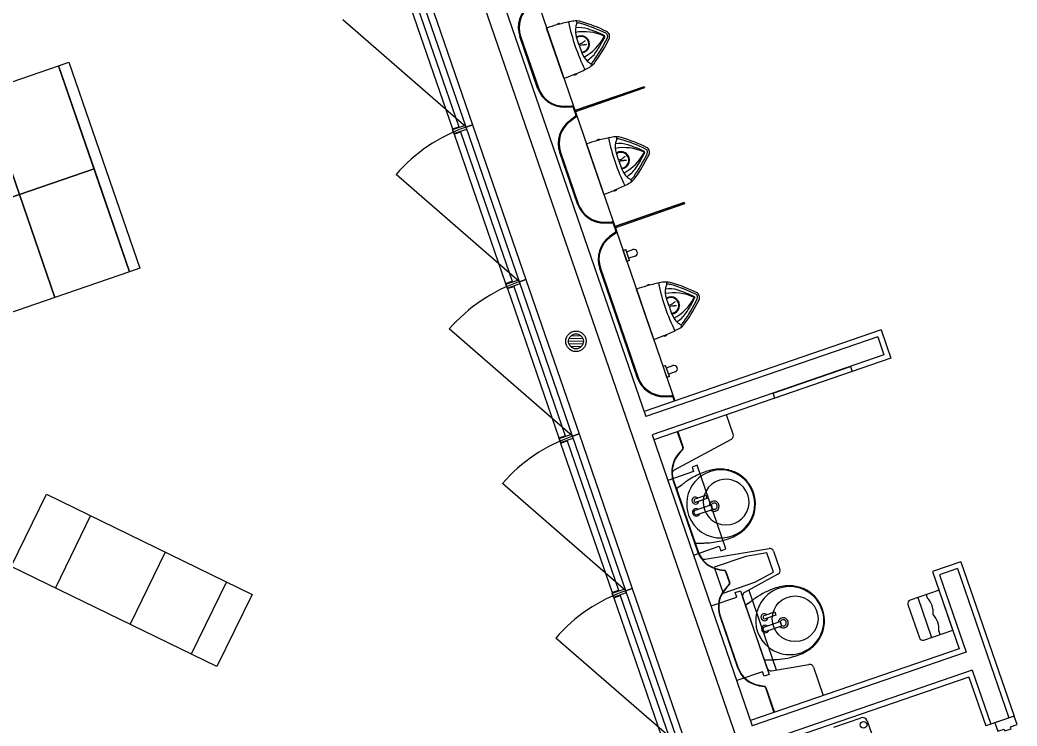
# Model space of a CAD drawing. Extents: x 809431 to 809707, y 818703 to 819368.
# Drawn here: x 809463.38 to 809470.7, y 819287.93 to 819293.11 of the extents above; entities that cross this region are included whole.
import ezdxf

# ---------------------------------------------------------------- set-up
doc = ezdxf.new("R2010")
doc.units = 0
for name, color, linetype in [('Fix Furn', 7, 'Continuous'), ('Floor Fin', 7, 'Continuous'), ('MAJ060__', 7, 'Continuous'), ('MAJ221__', 7, 'Continuous'), ('MAJ321__', 7, 'Continuous'), ('MAJ322__', 7, 'Continuous'), ('MAJ325__', 7, 'Continuous'), ('MAJ342__', 7, 'Continuous'), ('MAJ421__', 7, 'Continuous'), ('MAJ724__', 7, 'Continuous'), ('MAJ740__', 7, 'Continuous')]:
    doc.layers.add(name, color=color, linetype=linetype)

# ---------------------------------------------------------------- blocks, each defined once
blk = doc.blocks.new('6-Seater without table')
at = {"layer": 'Fix Furn'}
for points in [[(604.6838, 150.9574), (604.6838, 150.8774), (603.0838, 150.8774), (603.0838, 150.9574)], [(603.8838, 150.8774), (603.8838, 150.2974), (603.0838, 150.2974), (603.0838, 150.8774)], [(604.6838, 150.8774), (604.6838, 150.2974), (603.8838, 150.2974), (603.8838, 150.8774)], [(603.8838, 150.2974), (603.8838, 149.7174), (603.0838, 149.7174), (603.0838, 150.2974)], [(604.6838, 150.2974), (604.6838, 149.7174), (603.8838, 149.7174), (603.8838, 150.2974)], [(603.8838, 149.7174), (603.8838, 149.1374), (603.0838, 149.1374), (603.0838, 149.7174)], [(604.6838, 149.7174), (604.6838, 149.1374), (603.8838, 149.1374), (603.8838, 149.7174)]]:
    blk.add_lwpolyline(points, close=True, dxfattribs=at)

msp = doc.modelspace()

# ---------------------------------------------------------------- linework, layer by layer
at = {"layer": 'Floor Fin'}
for p, q in [((809467.4987, 819290.7911), (809467.4232, 819290.7891)), ((809467.517, 819290.7516), (809467.407, 819290.7487)), ((809467.5127, 819290.7715), (809467.4103, 819290.7688)), ((809467.5137, 819290.7315), (809467.4113, 819290.7288)), ((809467.5008, 819290.7111), (809467.4253, 819290.7091))]:
    msp.add_line(p, q, dxfattribs=at)
for radius in [0.075, 0.055]:
    msp.add_circle((809467.462, 819290.7501), radius, dxfattribs=at)
at = {"layer": 'MAJ060__'}
for points in [[(809469.3545, 819287.9169), (809469.555, 819287.9859)], [(809469.5995, 819287.9642), (809469.6529, 819287.8092)]]:
    msp.add_lwpolyline(points, dxfattribs=at)
msp.add_circle((809469.5729, 819287.9339), 0.025, dxfattribs=at)
msp.add_arc((809469.5664, 819287.9528), 0.035, 19, 109, dxfattribs=at)
at = {"layer": 'MAJ221__'}
for p, q in [((809465.0802, 819298.1742), (809468.6696, 819287.7498)), ((809466.6467, 819294.0547), (809467.975, 819290.197)), ((809469.677, 819290.7831), (809467.975, 819290.197)), ((809469.677, 819290.7831), (809469.7226, 819290.6507)), ((809469.7226, 819290.6507), (809468.0206, 819290.0646)), ((809468.0206, 819290.0646), (809468.7564, 819287.9278)), ((809470.263, 819289.0811), (809470.1306, 819289.0355)), ((809470.1306, 819289.0355), (809470.326, 819288.4682)), ((809470.263, 819289.0811), (809470.6406, 819287.9843)), ((809470.326, 819288.4682), (809468.7564, 819287.9278)), ((809470.3715, 819288.3358), (809468.9485, 819287.8459)), ((809470.3715, 819288.3358), (809470.5083, 819287.9387)), ((809470.6785, 819287.9973), (809470.4704, 819287.9257))]:
    msp.add_line(p, q, dxfattribs=at)
at = {"layer": 'MAJ321__'}
msp.add_lwpolyline([(809470.6787, 819287.9974), (809470.5369, 819287.9486), (809470.558, 819287.8871), (809470.6053, 819287.9034), (809470.6102, 819287.8892), (809470.6575, 819287.9055), (809470.6526, 819287.9197), (809470.6999, 819287.9359)], close=True, dxfattribs=at)
at = {"layer": 'MAJ322__'}
for p, q in [((809466.6561, 819292.3228), (809465.7504, 819293.1101)), ((809467.0468, 819291.1882), (809466.1411, 819291.9755)), ((809467.4375, 819290.0536), (809466.5318, 819290.8408)), ((809467.8281, 819288.9189), (809466.9225, 819289.7062)), ((809468.2188, 819287.7843), (809467.3132, 819288.5716))]:
    msp.add_line(p, q, dxfattribs=at)
for centre in [(809467.0468, 819291.1882), (809467.4375, 819290.0536), (809467.8281, 819288.9189), (809468.2188, 819287.7843)]:
    msp.add_arc(centre, 1.2, 109, 139, dxfattribs=at)
at = {"layer": 'MAJ325__'}
for points in [[(809466.6561, 819292.3228), (809466.2654, 819293.4574), (809466.3127, 819293.4737), (809466.7034, 819292.3391)], [(809467.0468, 819291.1882), (809466.6561, 819292.3228), (809466.7034, 819292.3391), (809467.0941, 819291.2045)], [(809467.4375, 819290.0536), (809467.0468, 819291.1882), (809467.0941, 819291.2045), (809467.4847, 819290.0698)], [(809467.8281, 819288.9189), (809467.4375, 819290.0536), (809467.4847, 819290.0698), (809467.8754, 819288.9352)], [(809468.2188, 819287.7843), (809467.8281, 819288.9189), (809467.8754, 819288.9352), (809468.2661, 819287.8006)]]:
    msp.add_lwpolyline(points, close=True, dxfattribs=at)
at = {"layer": 'MAJ342__'}
for p, q in [((809466.2246, 819293.4224), (809466.6021, 819292.326)), ((809466.1773, 819293.4061), (809466.5548, 819292.3097)), ((809466.5548, 819292.3097), (809466.6021, 819292.326)), ((809466.5565, 819292.305), (809466.651, 819292.3376)), ((809466.5993, 819292.325), (809466.6009, 819292.3203)), ((809466.5565, 819292.305), (809466.5613, 819292.2908)), ((809466.5613, 819292.2908), (809466.5565, 819292.305)), ((809466.5593, 819292.306), (809466.5577, 819292.3107)), ((809466.5664, 819292.2762), (809466.5615, 819292.2904)), ((809466.5615, 819292.2904), (809466.5664, 819292.2762)), ((809466.5664, 819292.2762), (809466.6609, 819292.3088)), ((809466.568, 819292.2715), (809466.6153, 819292.2878)), ((809466.568, 819292.2715), (809466.9455, 819291.1751)), ((809466.5708, 819292.2725), (809466.5692, 819292.2772)), ((809466.6108, 819292.2915), (809466.6124, 819292.2868)), ((809466.6153, 819292.2878), (809466.9928, 819291.1914)), ((809466.9455, 819291.1751), (809466.9928, 819291.1914)), ((809466.9471, 819291.1704), (809467.0417, 819291.2029)), ((809466.9471, 819291.1704), (809466.952, 819291.1562)), ((809466.952, 819291.1562), (809466.9471, 819291.1704)), ((809466.95, 819291.1714), (809466.9484, 819291.1761)), ((809466.9571, 819291.1416), (809466.9522, 819291.1558)), ((809466.9522, 819291.1558), (809466.9571, 819291.1416)), ((809466.9571, 819291.1416), (809467.0516, 819291.1742)), ((809466.9587, 819291.1369), (809467.006, 819291.1531)), ((809466.9615, 819291.1378), (809466.9599, 819291.1426)), ((809466.99, 819291.1904), (809466.9916, 819291.1857)), ((809467.0015, 819291.1569), (809467.0031, 819291.1522)), ((809467.006, 819291.1531), (809467.3835, 819290.0568)), ((809466.9587, 819291.1369), (809467.3362, 819290.0405)), ((809467.3362, 819290.0405), (809467.3835, 819290.0568)), ((809467.3378, 819290.0358), (809467.4324, 819290.0683)), ((809467.3806, 819290.0558), (809467.3823, 819290.0511)), ((809467.3378, 819290.0358), (809467.3427, 819290.0216)), ((809467.3427, 819290.0216), (809467.3378, 819290.0358)), ((809467.3407, 819290.0367), (809467.339, 819290.0415)), ((809467.3477, 819290.007), (809467.3429, 819290.0212)), ((809467.3429, 819290.0212), (809467.3477, 819290.007)), ((809467.3477, 819290.007), (809467.4423, 819290.0395)), ((809467.3494, 819290.0022), (809467.3966, 819290.0185)), ((809467.3494, 819290.0022), (809467.7269, 819288.9059)), ((809467.3522, 819290.0032), (809467.3506, 819290.0079)), ((809467.3922, 819290.0223), (809467.3938, 819290.0175)), ((809467.3966, 819290.0185), (809467.7742, 819288.9222)), ((809467.7269, 819288.9059), (809467.7742, 819288.9222)), ((809467.7285, 819288.9011), (809467.8231, 819288.9337)), ((809467.7285, 819288.9011), (809467.7334, 819288.887)), ((809467.7334, 819288.887), (809467.7285, 819288.9011)), ((809467.7313, 819288.9021), (809467.7297, 819288.9069)), ((809467.7384, 819288.8724), (809467.7335, 819288.8865)), ((809467.7335, 819288.8865), (809467.7384, 819288.8724)), ((809467.7384, 819288.8724), (809467.833, 819288.9049)), ((809467.74, 819288.8676), (809467.7873, 819288.8839)), ((809467.7429, 819288.8686), (809467.7413, 819288.8733)), ((809467.7713, 819288.9212), (809467.7729, 819288.9164)), ((809467.7829, 819288.8877), (809467.7845, 819288.8829)), ((809467.7873, 819288.8839), (809468.1648, 819287.7875)), ((809467.74, 819288.8676), (809468.1176, 819287.7713))]:
    msp.add_line(p, q, dxfattribs=at)
at = {"layer": 'MAJ421__'}
for p, q in [((809467.05, 819292.9878), (809467.1803, 819292.6095)), ((809467.0557, 819292.9897), (809467.186, 819292.6115)), ((809467.3811, 819292.4767), (809467.4322, 819292.4782)), ((809467.3813, 819292.4707), (809467.4324, 819292.4722)), ((809467.4412, 819292.4662), (809467.4604, 819292.4104)), ((809467.4468, 819292.4681), (809467.466, 819292.4124)), ((809467.4572, 819292.4002), (809467.416, 819292.37)), ((809467.4607, 819292.3954), (809467.4195, 819292.3651)), ((809467.3431, 819292.1368), (809467.4733, 819291.7586)), ((809467.3487, 819292.1388), (809467.479, 819291.7605)), ((809467.6741, 819291.6257), (809467.7252, 819291.6273)), ((809467.6743, 819291.6197), (809467.7254, 819291.6213)), ((809467.7342, 819291.6152), (809467.7534, 819291.5594)), ((809467.7399, 819291.6172), (809467.7591, 819291.5614)), ((809467.7502, 819291.5493), (809467.709, 819291.519)), ((809467.7537, 819291.5444), (809467.7125, 819291.5142)), ((809467.6361, 819291.2859), (809467.9124, 819290.4832)), ((809467.6417, 819291.2878), (809467.9181, 819290.4851)), ((809469.7018, 819290.8339), (809467.962, 819290.2348)), ((809469.7018, 819290.8339), (809469.7735, 819290.6259)), ((809469.7735, 819290.6259), (809468.0336, 819290.0268)), ((809468.1133, 819290.3503), (809468.1644, 819290.3519)), ((809468.1134, 819290.3443), (809468.1646, 819290.3459)), ((809468.1733, 819290.3398), (809468.1833, 819290.311)), ((809468.179, 819290.3418), (809468.1889, 819290.313)), ((809468.2057, 819290.0861), (809468.246, 819289.9691)), ((809468.2086, 819290.087), (809468.2488, 819289.9701)), ((809468.2434, 819289.957), (809468.2195, 819289.9314)), ((809468.2456, 819289.955), (809468.2217, 819289.9293)), ((809468.1761, 819289.7268), (809468.3551, 819289.2068)), ((809468.1789, 819289.7278), (809468.358, 819289.2078)), ((809470.2878, 819289.1319), (809470.0798, 819289.0603)), ((809470.2878, 819289.1319), (809470.6785, 819287.9973)), ((809468.5153, 819289.0724), (809468.5499, 819289.0669)), ((809468.5158, 819289.0754), (809468.5504, 819289.0699)), ((809468.5594, 819289.059), (809468.5879, 819288.9763)), ((809468.5622, 819289.0599), (809468.5907, 819288.9773)), ((809470.0798, 819289.0603), (809470.2751, 819288.493)), ((809468.5853, 819288.9642), (809468.5614, 819288.9386)), ((809468.5875, 819288.9622), (809468.5636, 819288.9365)), ((809468.5179, 819288.734), (809468.6481, 819288.3558)), ((809468.5207, 819288.735), (809468.651, 819288.3568)), ((809470.2751, 819288.493), (809468.7434, 819287.9656)), ((809468.8083, 819288.2214), (809468.8429, 819288.2159)), ((809468.8088, 819288.2244), (809468.8434, 819288.2189)), ((809470.3467, 819288.285), (809468.9994, 819287.8211)), ((809470.3467, 819288.285), (809470.4704, 819287.9257)), ((809468.8524, 819288.208), (809468.9155, 819288.0247)), ((809468.8552, 819288.209), (809468.9184, 819288.0257)), ((809470.6788, 819287.9974), (809470.6409, 819287.9844))]:
    msp.add_line(p, q, dxfattribs=at)
for centre, radius, start, end in [((809467.2448, 819293.0549), 0.206, 126.27074, 199), ((809467.2448, 819293.0549), 0.2, 126.27074, 199), ((809467.3751, 819292.6766), 0.206, 199, 271.72917), ((809467.3751, 819292.6766), 0.2, 199, 271.72917), ((809467.4327, 819292.4632), 0.015, 19, 91.72917), ((809467.4327, 819292.4632), 0.009, 19, 91.72917), ((809467.4519, 819292.4075), 0.009, 306.27074, 19), ((809467.4519, 819292.4075), 0.015, 306.27074, 19), ((809467.5378, 819292.2039), 0.206, 126.27074, 199), ((809467.5378, 819292.2039), 0.2, 126.27074, 199), ((809467.6681, 819291.8256), 0.206, 199, 271.72917), ((809467.6681, 819291.8256), 0.2, 199, 271.72917), ((809467.7257, 819291.6123), 0.015, 19, 91.72917), ((809467.7257, 819291.6123), 0.009, 19, 91.72917), ((809467.8308, 819291.3529), 0.206, 126.27074, 199), ((809467.8308, 819291.3529), 0.2, 126.27074, 199), ((809467.7449, 819291.5565), 0.009, 306.27074, 19), ((809467.7449, 819291.5565), 0.015, 306.27074, 19), ((809468.1072, 819290.5502), 0.2, 199, 271.72926), ((809468.1072, 819290.5502), 0.206, 199, 271.72926), ((809468.1648, 819290.3369), 0.015, 19, 91.72926), ((809468.1648, 819290.3369), 0.009, 19, 91.72926), ((809468.368, 819289.7929), 0.203, 137, 199), ((809468.368, 819289.7929), 0.2, 137, 199), ((809468.2347, 819289.9652), 0.012, 317, 19), ((809468.2347, 819289.9652), 0.015, 317, 19), ((809468.5471, 819289.2729), 0.203, 199, 261), ((809468.5471, 819289.2729), 0.2, 199, 261), ((809468.548, 819289.0551), 0.012, 19, 81), ((809468.548, 819289.0551), 0.015, 19, 81), ((809468.5765, 819288.9724), 0.012, 317, 19), ((809468.5765, 819288.9724), 0.015, 317, 19), ((809468.7099, 819288.8001), 0.203, 137, 199), ((809468.7099, 819288.8001), 0.2, 137, 199), ((809468.8401, 819288.4219), 0.203, 199, 261), ((809468.8401, 819288.4219), 0.2, 199, 261), ((809468.8411, 819288.2041), 0.012, 19, 81), ((809468.8411, 819288.2041), 0.015, 19, 81)]:
    msp.add_arc(centre, radius, start, end, dxfattribs=at)
at = {"layer": 'MAJ724__'}
for p, q in [((809463.8989, 819289.4703), (809463.6403, 819288.94)), ((809464.4472, 819289.2029), (809464.1885, 819288.6726)), ((809464.8966, 819288.9837), (809464.6379, 819288.4535))]:
    msp.add_line(p, q, dxfattribs=at)
msp.add_lwpolyline([(809464.8267, 819288.3614), (809463.3167, 819289.0979), (809463.5754, 819289.6281), (809465.0853, 819288.8916)], close=True, dxfattribs=at)
at = {"layer": 'MAJ740__'}
for p, q in [((809466.8867, 819294.095), (809468.1889, 819290.313)), ((809467.3734, 819292.6814), (809467.2464, 819293.0501)), ((809467.3211, 819293.0753), (809467.3215, 819293.0739)), ((809467.3428, 819293.0796), (809467.3422, 819293.0814)), ((809467.2603, 819293.0099), (809467.2621, 819293.0044)), ((809467.2621, 819293.0044), (809467.2655, 819292.9947)), ((809467.2655, 819292.9947), (809467.2674, 819292.9892)), ((809467.2674, 819292.9892), (809467.2707, 819292.9796)), ((809467.2707, 819292.9796), (809467.2726, 819292.9741)), ((809467.4848, 819292.926), (809467.4653, 819292.9827)), ((809467.4825, 819292.9327), (809467.485, 819292.9332)), ((809467.4848, 819292.926), (809467.5043, 819292.8693)), ((809467.485, 819292.9332), (809467.4873, 819292.9337)), ((809467.4871, 819292.9193), (809467.4894, 819292.9204)), ((809467.4894, 819292.9204), (809467.4915, 819292.9214)), ((809467.5087, 819292.9424), (809467.5108, 819292.9437)), ((809467.5108, 819292.9437), (809467.5128, 819292.9451)), ((809467.5115, 819292.9275), (809467.5138, 819292.9278)), ((809467.5128, 819292.9451), (809467.5151, 819292.9468)), ((809467.5138, 819292.9278), (809467.5162, 819292.928)), ((809467.5189, 819292.9498), (809467.5151, 819292.9468)), ((809467.5162, 819292.928), (809467.5186, 819292.9282)), ((809467.5186, 819292.9282), (809467.5215, 819292.9283)), ((809467.5221, 819292.9523), (809467.5189, 819292.9498)), ((809467.5263, 819292.9282), (809467.5215, 819292.9283)), ((809467.5254, 819292.9547), (809467.5221, 819292.9523)), ((809467.5293, 819292.9575), (809467.5254, 819292.9547)), ((809467.5304, 819292.9282), (809467.5263, 819292.9282)), ((809467.5345, 819292.9283), (809467.5304, 819292.9282)), ((809467.5393, 819292.9286), (809467.5345, 819292.9283)), ((809467.3358, 819292.7906), (809467.3192, 819292.8386)), ((809467.3472, 819292.7574), (809467.3491, 819292.7519)), ((809467.3491, 819292.7519), (809467.3524, 819292.7423)), ((809467.3524, 819292.7423), (809467.3543, 819292.7368)), ((809467.3543, 819292.7368), (809467.3576, 819292.7271)), ((809467.3576, 819292.7271), (809467.3595, 819292.7217)), ((809467.4472, 819292.709), (809467.4477, 819292.7075)), ((809467.4682, 819292.7157), (809467.4675, 819292.7175)), ((809467.6664, 819291.8304), (809467.5394, 819292.1991)), ((809467.6141, 819292.2243), (809467.6146, 819292.2229)), ((809467.6358, 819292.2286), (809467.6353, 819292.2304)), ((809467.5533, 819292.1588), (809467.5552, 819292.1534)), ((809467.5552, 819292.1534), (809467.5585, 819292.1437)), ((809467.5585, 819292.1437), (809467.5604, 819292.1382)), ((809467.5604, 819292.1382), (809467.5637, 819292.1286)), ((809467.5637, 819292.1286), (809467.5656, 819292.1231)), ((809467.7778, 819292.075), (809467.7583, 819292.1317)), ((809467.8038, 819292.0927), (809467.8058, 819292.0941)), ((809467.8058, 819292.0941), (809467.8081, 819292.0957)), ((809467.8119, 819292.0988), (809467.8081, 819292.0957)), ((809467.8151, 819292.1013), (809467.8119, 819292.0988)), ((809467.8184, 819292.1037), (809467.8151, 819292.1013)), ((809467.8224, 819292.1065), (809467.8184, 819292.1037)), ((809467.7755, 819292.0817), (809467.778, 819292.0822)), ((809467.7778, 819292.075), (809467.7974, 819292.0182)), ((809467.778, 819292.0822), (809467.7803, 819292.0827)), ((809467.7801, 819292.0683), (809467.7824, 819292.0694)), ((809467.7824, 819292.0694), (809467.7845, 819292.0704)), ((809467.8018, 819292.0914), (809467.8038, 819292.0927)), ((809467.8045, 819292.0765), (809467.8068, 819292.0768)), ((809467.8068, 819292.0768), (809467.8092, 819292.077)), ((809467.8092, 819292.077), (809467.8116, 819292.0772)), ((809467.8116, 819292.0772), (809467.8145, 819292.0773)), ((809467.8193, 819292.0772), (809467.8145, 819292.0773)), ((809467.8234, 819292.0772), (809467.8193, 819292.0772)), ((809467.8275, 819292.0773), (809467.8234, 819292.0772)), ((809467.8323, 819292.0776), (809467.8275, 819292.0773)), ((809467.6288, 819291.9396), (809467.6123, 819291.9876)), ((809467.6402, 819291.9064), (809467.6421, 819291.9009)), ((809467.6421, 819291.9009), (809467.6454, 819291.8913)), ((809467.6454, 819291.8913), (809467.6473, 819291.8858)), ((809467.6473, 819291.8858), (809467.6506, 819291.8761)), ((809467.6506, 819291.8761), (809467.6525, 819291.8707)), ((809467.7402, 819291.8579), (809467.7408, 819291.8565)), ((809467.7612, 819291.8647), (809467.7605, 819291.8665)), ((809467.8085, 819291.4177), (809467.8274, 819291.4242)), ((809467.8365, 819291.3364), (809467.8085, 819291.4177)), ((809467.8554, 819291.3429), (809467.8274, 819291.4242)), ((809467.8333, 819291.4072), (809467.8805, 819291.4235)), ((809467.8968, 819291.3762), (809467.8495, 819291.3599)), ((809467.8554, 819291.3429), (809467.8365, 819291.3364)), ((809467.9812, 819291.1582), (809467.9816, 819291.1568)), ((809468.0029, 819291.1625), (809468.0023, 819291.1644)), ((809468.0335, 819290.7643), (809467.9065, 819291.1331)), ((809467.9204, 819291.0928), (809467.9223, 819291.0873)), ((809467.9223, 819291.0873), (809467.9256, 819291.0776)), ((809467.9256, 819291.0776), (809467.9275, 819291.0722)), ((809467.9275, 819291.0722), (809467.9308, 819291.0625)), ((809467.9308, 819291.0625), (809467.9327, 819291.057)), ((809468.1449, 819291.0089), (809468.1254, 819291.0656)), ((809468.1426, 819291.0156), (809468.1451, 819291.0161)), ((809468.1449, 819291.0089), (809468.1644, 819290.9522)), ((809468.1451, 819291.0161), (809468.1474, 819291.0166)), ((809468.1472, 819291.0022), (809468.1495, 819291.0033)), ((809468.1495, 819291.0033), (809468.1516, 819291.0044)), ((809468.1689, 819291.0253), (809468.1709, 819291.0266)), ((809468.1709, 819291.0266), (809468.1729, 819291.028)), ((809468.1716, 819291.0104), (809468.1739, 819291.0107)), ((809468.1729, 819291.028), (809468.1752, 819291.0297)), ((809468.1739, 819291.0107), (809468.1763, 819291.0109)), ((809468.179, 819291.0327), (809468.1752, 819291.0297)), ((809468.1763, 819291.0109), (809468.1787, 819291.0111)), ((809468.1787, 819291.0111), (809468.1816, 819291.0112)), ((809468.1822, 819291.0352), (809468.179, 819291.0327)), ((809468.1864, 819291.0111), (809468.1816, 819291.0112)), ((809468.1855, 819291.0376), (809468.1822, 819291.0352)), ((809468.1894, 819291.0404), (809468.1855, 819291.0376)), ((809468.1905, 819291.0111), (809468.1864, 819291.0111)), ((809468.1946, 819291.0113), (809468.1905, 819291.0111)), ((809468.1994, 819291.0115), (809468.1946, 819291.0113)), ((809467.9959, 819290.8735), (809467.9793, 819290.9215)), ((809468.0073, 819290.8403), (809468.0092, 819290.8348)), ((809468.0092, 819290.8348), (809468.0125, 819290.8252)), ((809468.0125, 819290.8252), (809468.0144, 819290.8197)), ((809468.0144, 819290.8197), (809468.0177, 819290.8101)), ((809468.0177, 819290.8101), (809468.0196, 819290.8046)), ((809468.1073, 819290.7919), (809468.1078, 819290.7904)), ((809468.1283, 819290.7986), (809468.1276, 819290.8004)), ((809468.1015, 819290.5667), (809468.1204, 819290.5733)), ((809468.1295, 819290.4854), (809468.1015, 819290.5667)), ((809468.1484, 819290.4919), (809468.1204, 819290.5733)), ((809468.1263, 819290.5562), (809468.1735, 819290.5725)), ((809468.1484, 819290.4919), (809468.1295, 819290.4854)), ((809468.1898, 819290.5252), (809468.1425, 819290.509)), ((809468.6168, 819290.0685), (809468.5679, 819290.2108)), ((809468.1843, 819289.8055), (809468.6028, 819290.0324)), ((809468.2213, 819289.6832), (809468.2033, 819289.6693)), ((809468.2213, 819289.6832), (809468.2423, 819289.6995)), ((809468.2014, 819289.6626), (809468.3355, 819289.273)), ((809468.3412, 819289.2689), (809468.3639, 819289.269)), ((809468.3639, 819289.269), (809468.3905, 819289.2691)), ((809468.41, 819289.1498), (809468.8795, 819289.2287)), ((809468.7093, 819289.1705), (809468.4776, 819289.0908)), ((809468.8642, 819289.1966), (809468.7093, 819289.1705)), ((809468.9128, 819289.0555), (809468.8642, 819289.1966)), ((809468.9128, 819289.2089), (809468.9587, 819289.0757)), ((809468.4776, 819289.0908), (809468.543, 819288.9009)), ((809468.9446, 819289.0396), (809468.6996, 819288.9068)), ((809468.7747, 819288.9807), (809468.9128, 819289.0555)), ((809468.543, 819288.9009), (809468.7747, 819288.9807)), ((809468.7308, 819288.9237), (809468.9326, 819288.3375)), ((809470.1271, 819288.9232), (809469.9144, 819288.8499)), ((809470.0326, 819288.8906), (809470.0407, 819288.867)), ((809470.228, 819288.6301), (809470.1271, 819288.9232)), ((809468.6856, 819288.8707), (809468.8644, 819288.3514)), ((809468.7079, 819288.8059), (809468.842, 819288.4162)), ((809468.7278, 819288.8265), (809468.7099, 819288.8125)), ((809468.7278, 819288.8265), (809468.7488, 819288.8427)), ((809469.8989, 819288.8182), (809469.9835, 819288.5723)), ((809469.9711, 819288.8695), (809470.072, 819288.5764)), ((809470.0153, 819288.5568), (809470.228, 819288.6301)), ((809470.1253, 819288.6212), (809470.1335, 819288.5975)), ((809468.8477, 819288.4122), (809468.8705, 819288.4122)), ((809468.8705, 819288.4122), (809468.897, 819288.4124)), ((809468.8977, 819288.3316), (809469.1725, 819288.3778)), ((809469.2058, 819288.3579), (809469.2776, 819288.1494))]:
    msp.add_line(p, q, dxfattribs=at)
for points in [[(809467.1803, 819292.6095), (809467.05, 819292.9878), (809467.0557, 819292.9897), (809467.186, 819292.6115)], [(809467.9624, 819292.6198), (809467.9657, 819292.6103), (809467.4581, 819292.4355), (809467.4548, 819292.445)], [(809467.4733, 819291.7586), (809467.3431, 819292.1368), (809467.3487, 819292.1388), (809467.479, 819291.7605)], [(809468.2554, 819291.7688), (809468.2587, 819291.7593), (809467.7511, 819291.5846), (809467.7478, 819291.594)], [(809467.9125, 819290.4832), (809467.6361, 819291.2859), (809467.6417, 819291.2878), (809467.9181, 819290.4851)], [(809468.9095, 819290.3706), (809469.4768, 819290.5659), (809469.4899, 819290.5281), (809468.9225, 819290.3327)]]:
    msp.add_lwpolyline(points, close=True, dxfattribs=at)
for points in [[(809467.9624, 819292.6198), (809467.4548, 819292.445)], [(809467.9657, 819292.6103), (809467.4581, 819292.4355)], [(809468.2554, 819291.7688), (809467.7478, 819291.594)], [(809468.2587, 819291.7593), (809467.7511, 819291.5846)], [(809468.325, 819289.1806), (809468.5141, 819289.2457), (809468.5255, 819289.2126), (809468.5633, 819289.2256), (809468.3517, 819289.8402), (809468.3139, 819289.8272), (809468.3253, 819289.7941), (809468.1362, 819289.729)], [(809468.3366, 819289.5929), (809468.415, 819289.6199), (809468.423, 819289.5968), (809468.3446, 819289.5698)], [(809468.3393, 819289.5107), (809468.4518, 819289.5495)], [(809468.4518, 819289.5495), (809468.4547, 819289.5504), (809468.4604, 819289.5339)], [(809468.4632, 819289.5164), (809468.4661, 819289.5173), (809468.4604, 819289.5339)], [(809468.3507, 819289.4776), (809468.4632, 819289.5164)], [(809468.4536, 819288.8071), (809468.6427, 819288.8722), (809468.6313, 819288.9053), (809468.6692, 819288.9183), (809468.8808, 819288.3037), (809468.843, 819288.2907), (809468.8316, 819288.3238), (809468.6425, 819288.2587)], [(809468.8431, 819288.7362), (809468.9216, 819288.7632), (809468.9295, 819288.74), (809468.8511, 819288.713)], [(809468.8459, 819288.6539), (809468.9612, 819288.6937), (809468.9669, 819288.6771)], [(809468.8573, 819288.6209), (809468.9726, 819288.6606), (809468.9669, 819288.6771)]]:
    msp.add_lwpolyline(points, dxfattribs=at)
msp.add_circle((809469.0708, 819288.7129), 0.1681, dxfattribs=at)
for centre, radius, start, end in [((809467.6601, 819291.8706), 1.25, 105.71644, 109.32891), ((809467.323, 819293.0759), 0.002, 124.87369, 196.12435), ((809467.6601, 819291.8706), 1.25, 104.70778, 105.71644), ((809467.339, 819293.0529), 0.03, 106.12435, 124.87369), ((809467.339, 819293.0529), 0.03, 87.37501, 106.12435), ((809467.3403, 819293.0809), 0.002, 16.12435, 87.37501), ((809467.6601, 819291.8706), 1.25, 100.25194, 104.70778), ((809468.8747, 819293.4046), 1.5, 191.92186, 199), ((809467.413, 819293.0908), 0.005, 101.4542, 192.1149), ((809467.4626, 819292.9629), 0.14, 92.19603, 100.25194), ((809467.6071, 819293.0316), 0.15, 169.14738, 199), ((809467.4626, 819292.9629), 0.14, 73.48076, 92.19603), ((809467.4577, 819293.0908), 0.012, 333.59527, 92.19603), ((809467.4878, 819292.8535), 0.2, 72.00049, 98.46846), ((809467.558, 819293.041), 0.1, 153.59527, 169.14738), ((809467.4626, 819292.9629), 0.126, 73.48076, 86.85588), ((809467.1612, 819291.9466), 1.186, 64.02824, 73.48076), ((809467.1612, 819291.9466), 1.2, 64.02824, 73.48076), ((809467.5207, 819292.6735), 0.35, 65.52998, 100.3616), ((809467.499, 819292.9309), 0.063, 275.23027, 122.76973), ((809467.499, 819292.9309), 0.058, 19, 123.98811), ((809467.3576, 819293.147), 0.35, 297.6384, 332.47001), ((809467.2406, 819292.0926), 1, 64.69479, 72.00049), ((809466.6268, 819293.4985), 1.186, 324.51924, 333.97176), ((809466.7793, 819293.4324), 1, 325.9995, 333.30521), ((809467.6636, 819292.9875), 0.005, 19, 65.52998), ((809467.6636, 819292.9875), 0.005, 332.47001, 19), ((809467.6638, 819292.9876), 0.01, 19, 64.69479), ((809467.6638, 819292.9876), 0.01, 333.30521, 19), ((809467.6692, 819292.9895), 0.026, 19, 64.02824), ((809467.6692, 819292.9895), 0.04, 19, 64.02824), ((809467.6692, 819292.9895), 0.026, 333.97176, 19), ((809467.6692, 819292.9895), 0.04, 333.97176, 19), ((809468.8747, 819293.4046), 1.5, 199, 206.07813), ((809467.4714, 819293.0038), 0.0718, 282.79178, 301.34215), ((809467.5149, 819292.8805), 0.0471, 94.14172, 119.74311), ((809467.499, 819292.9309), 0.058, 274.01189, 19), ((809466.6268, 819293.4985), 1.2, 324.51924, 333.97176), ((809467.6462, 819292.9181), 0.15, 199, 228.85262), ((809467.4426, 819292.985), 0.2, 299.53153, 325.9995), ((809466.9732, 819293.8656), 1.25, 293.29222, 297.74806), ((809467.6133, 819292.8804), 0.1, 228.85262, 244.40472), ((809467.49, 819292.8832), 0.14, 297.74806, 305.80396), ((809467.5649, 819292.7794), 0.012, 305.80396, 64.40472), ((809467.49, 819292.8832), 0.14, 305.80396, 324.51924), ((809467.49, 819292.8832), 0.126, 311.14411, 324.51924), ((809466.9732, 819293.8656), 1.25, 288.67109, 292.28356), ((809466.9732, 819293.8656), 1.25, 292.28356, 293.29222), ((809467.4496, 819292.7083), 0.002, 201.87565, 273.12631), ((809467.4481, 819292.7362), 0.03, 273.12631, 291.87565), ((809467.4481, 819292.7362), 0.03, 291.87565, 310.62499), ((809467.4663, 819292.715), 0.002, 310.62499, 21.87565), ((809467.5297, 819292.7519), 0.005, 205.8851, 296.5458), ((809467.9532, 819291.0196), 1.25, 100.25194, 104.70778), ((809469.1677, 819292.5536), 1.5, 191.92186, 199), ((809467.706, 819292.2398), 0.005, 101.4542, 192.1149), ((809467.7556, 819292.1119), 0.14, 92.19603, 100.25194), ((809467.7556, 819292.1119), 0.14, 73.48076, 92.19603), ((809467.7507, 819292.2398), 0.012, 333.59527, 92.19603), ((809467.4542, 819291.0956), 1.2, 64.02824, 73.48076), ((809467.9532, 819291.0196), 1.25, 105.71644, 109.32891), ((809467.616, 819292.2249), 0.002, 124.87369, 196.12435), ((809467.9532, 819291.0196), 1.25, 104.70778, 105.71644), ((809467.6321, 819292.2019), 0.03, 106.12435, 124.87369), ((809467.6321, 819292.2019), 0.03, 87.37501, 106.12435), ((809467.6333, 819292.2299), 0.002, 16.12435, 87.37501), ((809467.9001, 819292.1805), 0.15, 169.14738, 199), ((809467.8137, 819291.8225), 0.35, 65.52998, 100.3616), ((809467.7809, 819292.0025), 0.2, 72.00049, 98.46846), ((809467.851, 819292.19), 0.1, 153.59527, 169.14738), ((809467.7556, 819292.1119), 0.126, 73.48076, 86.85588), ((809467.4542, 819291.0956), 1.186, 64.02824, 73.48076), ((809467.5337, 819291.2416), 1, 64.69479, 72.00049), ((809467.9622, 819292.1385), 0.04, 19, 64.02824), ((809467.792, 819292.0799), 0.063, 275.23027, 122.76973), ((809467.792, 819292.0799), 0.058, 19, 123.98811), ((809467.792, 819292.0799), 0.058, 274.01189, 19), ((809467.6507, 819292.296), 0.35, 297.6384, 332.47001), ((809466.9199, 819292.6475), 1.186, 324.51924, 333.97176), ((809466.9199, 819292.6475), 1.2, 324.51924, 333.97176), ((809467.0724, 819292.5814), 1, 325.9995, 333.30521), ((809467.9566, 819292.1365), 0.005, 19, 65.52998), ((809467.9566, 819292.1365), 0.005, 332.47001, 19), ((809467.9568, 819292.1366), 0.01, 19, 64.69479), ((809467.9568, 819292.1366), 0.01, 333.30521, 19), ((809467.9622, 819292.1385), 0.026, 19, 64.02824), ((809467.9622, 819292.1385), 0.026, 333.97176, 19), ((809467.9622, 819292.1385), 0.04, 333.97176, 19), ((809469.1677, 819292.5536), 1.5, 199, 206.07813), ((809467.7644, 819292.1527), 0.0718, 282.79178, 301.34215), ((809467.8079, 819292.0295), 0.0471, 94.14172, 119.74311), ((809467.7356, 819292.134), 0.2, 299.53153, 325.9995), ((809467.9392, 819292.0671), 0.15, 199, 228.85262), ((809467.9063, 819292.0294), 0.1, 228.85262, 244.40472), ((809467.783, 819292.0322), 0.14, 305.80396, 324.51924), ((809467.783, 819292.0322), 0.126, 311.14411, 324.51924), ((809467.2662, 819293.0146), 1.25, 293.29222, 297.74806), ((809467.8227, 819291.9009), 0.005, 205.8851, 296.5458), ((809467.783, 819292.0322), 0.14, 297.74806, 305.80396), ((809467.8579, 819291.9284), 0.012, 305.80396, 64.40472), ((809467.2662, 819293.0146), 1.25, 288.67109, 292.28356), ((809467.2662, 819293.0146), 1.25, 292.28356, 293.29222), ((809467.7426, 819291.8573), 0.002, 201.87565, 273.12631), ((809467.7411, 819291.8852), 0.03, 273.12631, 291.87565), ((809467.7411, 819291.8852), 0.03, 291.87565, 310.62499), ((809467.7593, 819291.864), 0.002, 310.62499, 21.87565), ((809467.8887, 819291.3998), 0.025, 289.00012, 109.00012), ((809468.3202, 819289.9535), 1.25, 105.71644, 109.32891), ((809467.9831, 819291.1588), 0.002, 124.87369, 196.12435), ((809468.3202, 819289.9535), 1.25, 104.70778, 105.71644), ((809467.9991, 819291.1358), 0.03, 106.12435, 124.87369), ((809467.9991, 819291.1358), 0.03, 87.37501, 106.12435), ((809468.0004, 819291.1638), 0.002, 16.12435, 87.37501), ((809468.3202, 819289.9535), 1.25, 100.25194, 104.70778), ((809469.5348, 819291.4875), 1.5, 191.92186, 199), ((809468.0731, 819291.1737), 0.005, 101.4542, 192.1149), ((809468.1227, 819291.0458), 0.14, 92.19603, 100.25194), ((809468.2672, 819291.1145), 0.15, 169.14738, 199), ((809468.1227, 819291.0458), 0.14, 73.48076, 92.19603), ((809468.1178, 819291.1737), 0.012, 333.59527, 92.19603), ((809468.2181, 819291.1239), 0.1, 153.59527, 169.14738), ((809468.1227, 819291.0458), 0.126, 73.48076, 86.85588), ((809467.8213, 819290.0295), 1.186, 64.02824, 73.48076), ((809467.8213, 819290.0295), 1.2, 64.02824, 73.48076), ((809468.1808, 819290.7565), 0.35, 65.52998, 100.3616), ((809468.148, 819290.9364), 0.2, 72.00049, 98.46846), ((809468.1591, 819291.0138), 0.063, 275.23027, 122.76973), ((809468.1591, 819291.0138), 0.058, 19, 123.98811), ((809467.9007, 819290.1755), 1, 64.69479, 72.00049), ((809468.3237, 819291.0705), 0.005, 19, 65.52998), ((809468.3237, 819291.0705), 0.005, 332.47001, 19), ((809468.3239, 819291.0705), 0.01, 19, 64.69479), ((809468.3239, 819291.0705), 0.01, 333.30521, 19), ((809468.3293, 819291.0724), 0.026, 19, 64.02824), ((809468.3293, 819291.0724), 0.04, 19, 64.02824), ((809468.3293, 819291.0724), 0.026, 333.97176, 19), ((809468.3293, 819291.0724), 0.04, 333.97176, 19), ((809469.5348, 819291.4875), 1.5, 199, 206.07813), ((809468.1315, 819291.0867), 0.0718, 282.79178, 301.34215), ((809468.175, 819290.9634), 0.0471, 94.14172, 119.74311), ((809468.1591, 819291.0138), 0.058, 274.01189, 19), ((809468.0177, 819291.2299), 0.35, 297.6384, 332.47001), ((809467.2869, 819291.5814), 1.186, 324.51924, 333.97176), ((809467.2869, 819291.5814), 1.2, 324.51924, 333.97176), ((809467.4394, 819291.5153), 1, 325.9995, 333.30521), ((809468.3063, 819291.001), 0.15, 199, 228.85262), ((809468.1027, 819291.0679), 0.2, 299.53153, 325.9995), ((809468.2734, 819290.9634), 0.1, 228.85262, 244.40472), ((809468.1501, 819290.9662), 0.14, 297.74806, 305.80396), ((809468.225, 819290.8623), 0.012, 305.80396, 64.40472), ((809468.1501, 819290.9662), 0.14, 305.80396, 324.51924), ((809468.1501, 819290.9662), 0.126, 311.14411, 324.51924), ((809467.6333, 819291.9485), 1.25, 288.67109, 292.28356), ((809467.6333, 819291.9485), 1.25, 292.28356, 293.29222), ((809468.1097, 819290.7912), 0.002, 201.87565, 273.12631), ((809468.1082, 819290.8191), 0.03, 273.12631, 291.87565), ((809468.1082, 819290.8191), 0.03, 291.87565, 310.62499), ((809467.6333, 819291.9485), 1.25, 293.29222, 297.74806), ((809468.1264, 819290.7979), 0.002, 310.62499, 21.87565), ((809468.1898, 819290.8348), 0.005, 205.8851, 296.5458), ((809468.1817, 819290.5489), 0.025, 289.00012, 109.00012), ((809468.5885, 819290.0588), 0.03, 298.46228, 19), ((809468.1986, 819289.7792), 0.03, 118.46228, 184.64804), ((809468.6071, 819289.2341), 0.5912, 113.27731, 124.47647), ((809468.5248, 819289.5561), 0.2501, 125.53927, 272.46073), ((809468.6071, 819289.2341), 0.5912, 108.19128, 113.27731), ((809468.5248, 819289.5561), 0.2501, 272.46073, 125.53927), ((809468.5227, 819289.491), 0.3208, 87.78343, 108.19127), ((809468.5254, 819289.5627), 0.249, 66.33931, 87.78342), ((809468.5221, 819289.5552), 0.2573, 19.00017, 66.33931), ((809468.643, 819289.1818), 0.6546, 126.88347, 127.7418), ((809468.643, 819289.1818), 0.6546, 124.47647, 126.88347), ((809468.5642, 819289.5696), 0.1681, 246.81952, 151.18047), ((809468.207, 819289.6646), 0.006, 127.79773, 199), ((809468.3391, 819289.5808), 0.0259, 47.22009, 350.77999), ((809468.5642, 819289.5696), 0.1681, 151.18047, 246.81952), ((809468.5221, 819289.5552), 0.2573, 331.66069, 18.99983), ((809468.3405, 819289.5813), 0.0122, 108.60104, 289.39902), ((809468.4764, 819289.5394), 0.0375, 226.81889, 171.18273), ((809468.4764, 819289.5394), 0.023, 241.32635, 156.67373), ((809468.345, 819289.4942), 0.0275, 58.52124, 199.00004), ((809468.345, 819289.4942), 0.0275, 199.00004, 339.47885), ((809468.345, 819289.4942), 0.0175, 109.00005, 199.00004), ((809468.345, 819289.4942), 0.0175, 199.00004, 289.00003), ((809468.5294, 819289.5512), 0.249, 310.21658, 331.66069), ((809468.483, 819289.6061), 0.3208, 289.80879, 310.21664), ((809468.3412, 819289.2749), 0.006, 199, 270.20227), ((809468.3875, 819289.9237), 0.6546, 270.25819, 271.11653), ((809468.3875, 819289.9237), 0.6546, 271.11653, 273.52353), ((809468.3914, 819289.8604), 0.5912, 273.52353, 284.72268), ((809468.3914, 819289.8604), 0.5912, 284.72268, 289.8087), ((809468.8845, 819289.1991), 0.03, 19, 99.53772), ((809468.4051, 819289.1794), 0.03, 213.35195, 279.53772), ((809468.9303, 819289.066), 0.03, 298.46228, 19), ((809469.0314, 819288.6993), 0.2501, 231.3809, 166.61909), ((809469.0292, 819288.6342), 0.3208, 87.78343, 108.19127), ((809469.032, 819288.7059), 0.249, 66.33931, 87.78342), ((809468.7139, 819288.8804), 0.03, 118.46228, 199), ((809469.1136, 819288.3773), 0.5912, 108.19128, 124.4765), ((809469.0287, 819288.6984), 0.2573, 19.00017, 66.33931), ((809468.7136, 819288.8078), 0.006, 127.79773, 199), ((809469.1495, 819288.3251), 0.6546, 126.88347, 127.7418), ((809469.1495, 819288.3251), 0.6546, 124.47647, 126.88347), ((809469.9225, 819288.8263), 0.025, 109.00247, 199.00247), ((809469.934, 819288.7615), 0.15, 353.32332, 44.68143), ((809469.0314, 819288.6993), 0.2501, 166.61909, 231.3809), ((809468.8456, 819288.7241), 0.0259, 47.22009, 350.77999), ((809468.847, 819288.7245), 0.0122, 108.60104, 289.39902), ((809469.0287, 819288.6984), 0.2573, 331.66069, 18.99983), ((809469.9763, 819288.6386), 0.15, 353.32807, 44.67668), ((809468.8516, 819288.6374), 0.0275, 58.52124, 199.00004), ((809468.8516, 819288.6374), 0.0175, 109.00005, 199.00004), ((809468.983, 819288.6827), 0.0375, 226.81889, 171.18273), ((809468.983, 819288.6827), 0.023, 241.32635, 156.67373), ((809468.8516, 819288.6374), 0.0275, 199.00004, 339.47885), ((809468.8516, 819288.6374), 0.0175, 199.00004, 289.00003), ((809469.0359, 819288.6945), 0.249, 310.21658, 331.66069), ((809470.0072, 819288.5805), 0.025, 199.00247, 289.00247), ((809468.8979, 819289.0037), 0.5912, 273.52348, 289.8087), ((809468.9896, 819288.7493), 0.3208, 289.80879, 310.21664), ((809468.8477, 819288.4182), 0.006, 199, 270.20227), ((809468.894, 819289.0669), 0.6546, 270.25819, 271.11653), ((809468.894, 819289.0669), 0.6546, 271.11653, 273.52353), ((809469.1775, 819288.3482), 0.03, 19, 99.53772), ((809468.8927, 819288.3612), 0.03, 199, 279.53772)]:
    msp.add_arc(centre, radius, start, end, dxfattribs=at)

# ---------------------------------------------------------------- block references
at = {"layer": 'MAJ724__', "rotation": -71.0001098042651}
msp.add_blockref('6-Seater without table', (809124.6627, 819813.8806), dxfattribs=at)

doc.saveas('drawing.dxf')
